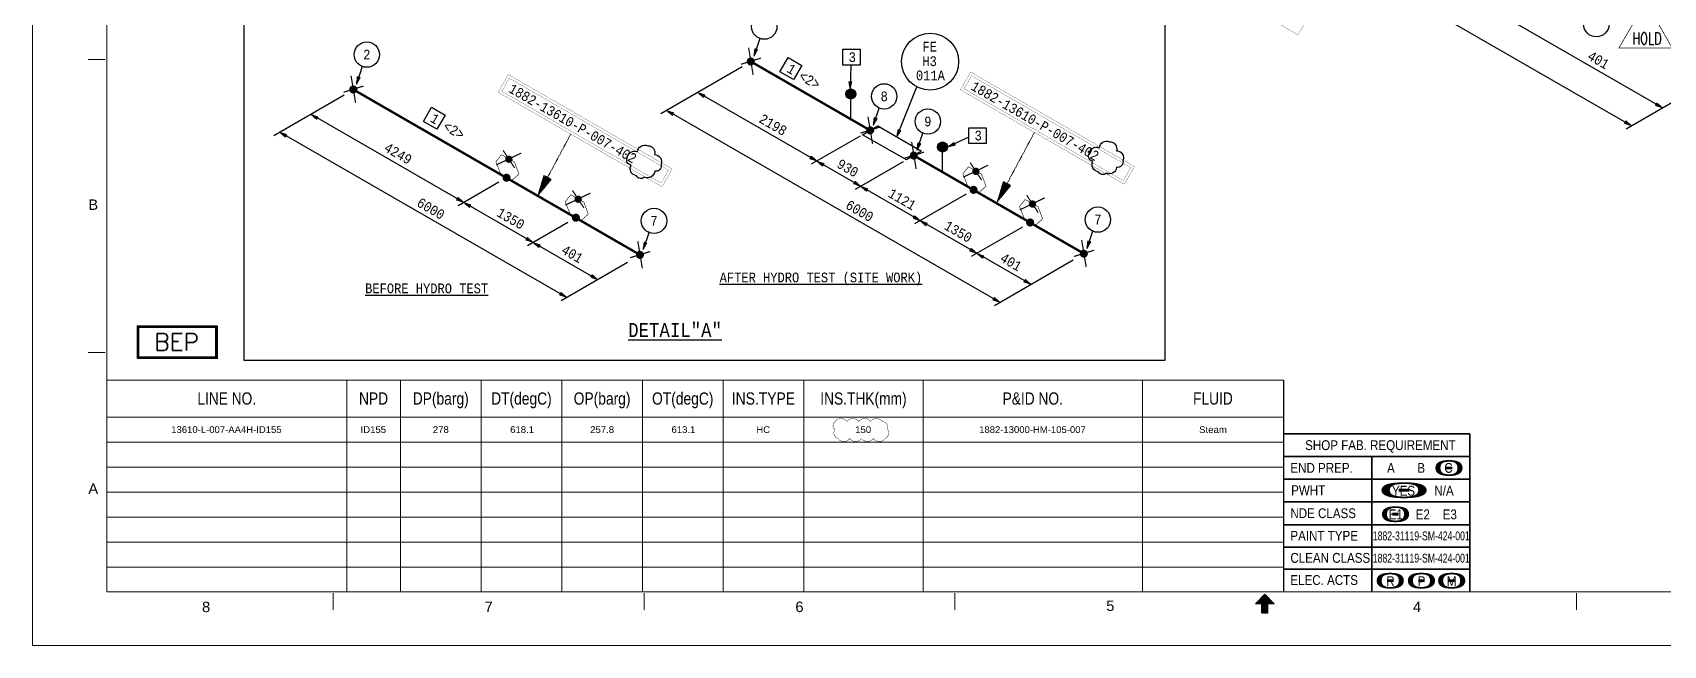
# Model space of a CAD drawing. Header units: inches. Extents: x 1027 to 1868, y 0 to 594.
# Drawn here: x 1027 to 1579, y 0 to 207 of the extents above; entities that cross this region are included whole.
import ezdxf
from ezdxf.enums import TextEntityAlignment as Align

# ---------------------------------------------------------------- set-up
doc = ezdxf.new("R2010")
doc.units = ezdxf.units.IN
doc.header["$MEASUREMENT"] = 0
doc.linetypes.add('Solid', pattern=[1, 1, 0])
for name, color, linetype in [('1', 7, 'Continuous'), ('2', 2, 'Continuous'), ('4', 4, 'Continuous'), ('BG 0 -1', 7, 'Continuous'), ('BG BG BG BG BG 2', 7, 'Continuous'), ('BG BG BG BG TITLETEXT', 7, 'Continuous'), ('BG BG BG Default', 7, 'Continuous'), ('DIM-LINES', 7, 'Continuous'), ('DIM-TEXT', 7, 'Continuous'), ('FITTINGS', 7, 'Continuous'), ('ISO-TEXT', 7, 'Continuous'), ('ISOTEXT', 7, 'Continuous'), ('NOZZLES', 7, 'Continuous'), ('Rev.4', 6, 'Continuous'), ('WELDS', 7, 'Continuous')]:
    doc.layers.add(name, color=color, linetype=linetype)
for name, color, linetype, lineweight in [('3', 3, 'Continuous', 30), ('spool', 2, 'Solid', 13), ('spoolIsoText', 2, 'Solid', 30), ('weldCyanLabel', 4, 'Solid', 13), ('weldDimension', 2, 'Solid', 13)]:
    doc.layers.add(name, color=color, linetype=linetype, lineweight=lineweight)
doc.styles.add('1882-13610-HP-186-001-007(01OF02)_MODEL-EMBED 1_DWG$0$Arial', font='arial.ttf')
doc.styles.add('Arial', font='arial.ttf')
doc.styles.add('fixedText', font='MONOTXT8.shx', dxfattribs={"width": 0.85})
doc.styles.add('MONOTXT', font='MONOTXT.shx', dxfattribs={"width": 0.8})
doc.styles.add('ROMANS', font='romans.shx', dxfattribs={"width": 0.85})
doc.styles.add('txt.shx', font='txt.shx')

# ---------------------------------------------------------------- blocks, each defined once
blk = doc.blocks.new('A$C837873b3')
at = {"layer": 'BG BG BG Default', "color": 2, "linetype": 'Continuous', "lineweight": 35}
for p, q in [((0, 7.7), (63.19, 7.7)), ((63.19, 7.7), (63.19, 0))]:
    blk.add_line(p, q, dxfattribs=at)
at = {"layer": 'BG BG BG BG TITLETEXT', "color": 4, "style": 'Arial', "width": 0.840889}
blk.add_text('SHOP FAB. REQUIREMENT', height=3.3327, dxfattribs=at).set_placement((7.47, 3.83), align=Align.MIDDLE_LEFT)

msp = doc.modelspace()

# ---------------------------------------------------------------- hatches: boundary and pattern name
at = {"linetype": 'Continuous'}
for points in [[(1303.7, 188.31), (1303.85, 188.3), (1304, 188.28), (1304.14, 188.25), (1304.28, 188.21), (1304.42, 188.15), (1304.55, 188.08), (1304.67, 188), (1304.79, 187.91), (1304.9, 187.81), (1305, 187.7), (1305.09, 187.59), (1305.17, 187.46), (1305.24, 187.33), (1305.29, 187.19), (1305.34, 187.05), (1305.37, 186.91), (1305.39, 186.76), (1305.4, 186.61), (1305.39, 186.46), (1305.37, 186.32), (1305.34, 186.17), (1305.29, 186.03), (1305.24, 185.9), (1305.17, 185.77), (1305.09, 185.64), (1305, 185.52), (1304.9, 185.41), (1304.79, 185.31), (1304.67, 185.22), (1304.55, 185.14), (1304.42, 185.08), (1304.28, 185.02), (1304.14, 184.98), (1304, 184.94), (1303.85, 184.92), (1303.7, 184.92), (1303.55, 184.92), (1303.41, 184.94), (1303.26, 184.98), (1303.12, 185.02), (1302.98, 185.08), (1302.85, 185.14), (1302.73, 185.22), (1302.61, 185.31), (1302.5, 185.41), (1302.4, 185.52), (1302.31, 185.64), (1302.23, 185.77), (1302.16, 185.9), (1302.11, 186.03), (1302.06, 186.17), (1302.03, 186.32), (1302.01, 186.46), (1302.01, 186.61), (1302.01, 186.76), (1302.03, 186.91), (1302.06, 187.05), (1302.11, 187.19), (1302.16, 187.33), (1302.23, 187.46), (1302.31, 187.59), (1302.4, 187.7), (1302.5, 187.81), (1302.61, 187.91), (1302.73, 188), (1302.85, 188.08), (1302.98, 188.15), (1303.12, 188.21), (1303.26, 188.25), (1303.41, 188.28), (1303.55, 188.3)], [(1334.77, 170.37), (1334.92, 170.36), (1335.07, 170.34), (1335.21, 170.31), (1335.35, 170.27), (1335.49, 170.21), (1335.62, 170.14), (1335.75, 170.06), (1335.86, 169.97), (1335.97, 169.87), (1336.07, 169.76), (1336.16, 169.64), (1336.24, 169.52), (1336.31, 169.39), (1336.37, 169.25), (1336.41, 169.11), (1336.44, 168.97), (1336.46, 168.82), (1336.47, 168.67), (1336.46, 168.52), (1336.44, 168.38), (1336.41, 168.23), (1336.37, 168.09), (1336.31, 167.96), (1336.24, 167.82), (1336.16, 167.7), (1336.07, 167.58), (1335.97, 167.47), (1335.86, 167.37), (1335.75, 167.28), (1335.62, 167.2), (1335.49, 167.14), (1335.35, 167.08), (1335.21, 167.03), (1335.07, 167), (1334.92, 166.98), (1334.77, 166.98), (1334.63, 166.98), (1334.48, 167), (1334.34, 167.03), (1334.2, 167.08), (1334.06, 167.14), (1333.93, 167.2), (1333.8, 167.28), (1333.69, 167.37), (1333.58, 167.47), (1333.48, 167.58), (1333.39, 167.7), (1333.31, 167.82), (1333.24, 167.96), (1333.18, 168.09), (1333.14, 168.23), (1333.11, 168.38), (1333.09, 168.52), (1333.08, 168.67), (1333.09, 168.82), (1333.11, 168.97), (1333.14, 169.11), (1333.18, 169.25), (1333.24, 169.39), (1333.31, 169.52), (1333.39, 169.64), (1333.48, 169.76), (1333.58, 169.87), (1333.69, 169.97), (1333.8, 170.06), (1333.93, 170.14), (1334.06, 170.21), (1334.2, 170.27), (1334.34, 170.31), (1334.48, 170.34), (1334.63, 170.36)]]:
    msp.add_hatch(color=2, dxfattribs=at).paths.add_polyline_path(points)
at = {"layer": 'WELDS'}
h = msp.add_hatch(color=2, dxfattribs=at)
edge = h.paths.add_edge_path(flags=0)
edge.add_arc((1269.88, 197.62), 1.38, 180, 540, ccw=False)
h = msp.add_hatch(color=2, dxfattribs=at)
edge = h.paths.add_edge_path(flags=0)
edge.add_arc((1135.42, 188.15), 1.38, 180, 540, ccw=False)
h = msp.add_hatch(color=2, dxfattribs=at)
edge = h.paths.add_edge_path(flags=0)
edge.add_arc((1310.26, 174.31), 1.38, 180, 540, ccw=False)
h = msp.add_hatch(color=2, dxfattribs=at)
edge = h.paths.add_edge_path(flags=0)
edge.add_arc((1188.06, 164.53), 1.25, 0, 360)
h = msp.add_hatch(color=2, dxfattribs=at)
edge = h.paths.add_edge_path(flags=0)
edge.add_arc((1325.02, 165.78), 1.38, 180, 540, ccw=False)
h = msp.add_hatch(color=2, dxfattribs=at)
edge = h.paths.add_edge_path(flags=0)
edge.add_arc((1346.03, 160.43), 1.25, 0, 360)
h = msp.add_hatch(color=2, dxfattribs=at)
edge = h.paths.add_edge_path(flags=0)
edge.add_arc((1187.27, 158.27), 1.38, 180, 540, ccw=False)
h = msp.add_hatch(color=2, dxfattribs=at)
edge = h.paths.add_edge_path(flags=0)
edge.add_arc((1345.24, 154.17), 1.38, 180, 540, ccw=False)
h = msp.add_hatch(color=2, dxfattribs=at)
edge = h.paths.add_edge_path(flags=0)
edge.add_arc((1211.51, 150.99), 1.25, 0, 360)
h = msp.add_hatch(color=2, dxfattribs=at)
edge = h.paths.add_edge_path(flags=0)
edge.add_arc((1365.17, 149.38), 1.25, 0, 360)
h = msp.add_hatch(color=2, dxfattribs=at)
edge = h.paths.add_edge_path(flags=0)
edge.add_arc((1210.73, 144.73), 1.38, 180, 540, ccw=False)
h = msp.add_hatch(color=2, dxfattribs=at)
edge = h.paths.add_edge_path(flags=0)
edge.add_arc((1364.38, 143.12), 1.38, 180, 540, ccw=False)
h = msp.add_hatch(color=2, dxfattribs=at)
edge = h.paths.add_edge_path(flags=0)
edge.add_arc((1232.4, 132.16), 1.38, 180, 540, ccw=False)
h = msp.add_hatch(color=2, dxfattribs=at)
edge = h.paths.add_edge_path(flags=0)
edge.add_arc((1382.53, 132.58), 1.38, 180, 540, ccw=False)

# ---------------------------------------------------------------- linework, layer by layer
at = {"color": 2}
for p, q in [((1303.7, 178.31), (1303.7, 186.22)), ((1334.77, 160.37), (1334.77, 168.28))]:
    msp.add_line(p, q, dxfattribs=at)
at = {"color": 2, "linetype": 'Continuous'}
for centre in [(1303.7, 186.61), (1334.77, 168.67)]:
    msp.add_circle(centre, 1.7, dxfattribs=at)
at = {"layer": '1', "color": 1}
for points in [[(1228.11, 165.05, -0.520567), (1231.57, 167.06, -0.520567), (1235.02, 169.08, -0.520567), (1237.33, 166.08, -0.520567), (1239.57, 162.76, -0.520567), (1237.41, 160.46, -0.520567), (1233.93, 158.48, -0.520567), (1231.2, 158.95, -0.520567), (1229.39, 162.52, -0.520567)], [(1384.33, 166.39, -0.520567), (1387.79, 168.4, -0.520567), (1391.24, 170.42, -0.520567), (1393.55, 167.42, -0.520567), (1395.78, 164.1, -0.520567), (1393.62, 161.8, -0.520567), (1390.15, 159.82, -0.520567), (1387.42, 160.29, -0.520567), (1385.61, 163.86, -0.520567)]]:
    msp.add_lwpolyline(points, format="xyb", close=True, dxfattribs=at)
at = {"layer": '2', "color": 2}
for p, q in [((1267.01, 195.8), (1239.45, 179.9)), ((1600.43, 194.67), (1565.92, 174.74)), ((1132.32, 186.21), (1108.58, 172.5)), ((1306.85, 172.33), (1290.36, 162.81)), ((1321.46, 163.67), (1305.17, 154.27)), ((1184.71, 156.78), (1170.9, 148.81)), ((1342.74, 152.71), (1325.29, 142.63)), ((1208.04, 143.17), (1194.37, 135.28)), ((1361.75, 141.58), (1344.45, 131.59)), ((1228.13, 129.54), (1205.76, 116.62)), ((1378.93, 130.35), (1352.31, 114.97))]:
    msp.add_line(p, q, dxfattribs=at)
at = {"layer": '2', "color": 4}
msp.add_line((1319.24, 172.11), (1326.04, 189.06), dxfattribs=at)
for points in [[(1282.53, 198.94), (1287.1, 196.3), (1284.32, 191.5), (1279.75, 194.13)], [(1301.02, 201.75), (1306.92, 201.75), (1306.92, 196.39), (1301.02, 196.39)], [(1161.92, 182.14), (1166.48, 179.5), (1163.71, 174.69), (1159.14, 177.33)], [(1343.62, 175.21), (1349.52, 175.21), (1349.52, 169.84), (1343.62, 169.84)]]:
    msp.add_lwpolyline(points, close=True, dxfattribs=at)
at = {"layer": '2', "color": 2}
msp.add_lwpolyline([(1312.86, 175.81), (1327.67, 167.26), (1322.51, 164.28), (1307.7, 172.83)], close=True, dxfattribs=at)
at = {"layer": '2', "color": 4}
for centre in [(1274.46, 209.41), (1555.88, 210.22), (1140, 199.94), (1315.01, 185.81), (1329.77, 177.29), (1237.15, 143.67), (1387.28, 144.09)]:
    msp.add_circle(centre, 4.29, dxfattribs=at)
at = {"layer": '4', "color": 2}
msp.add_lwpolyline([(1098.52, 223.9), (1409.97, 223.9), (1409.97, 96.43), (1098.52, 96.43)], close=True, dxfattribs=at)
at = {"layer": '4', "color": 4}
for points in [[(1089.43, 108.02), (1089.4, 97.17), (1062.42, 97.25), (1062.45, 108.1)], [(1088.92, 107.74), (1088.92, 97.6), (1062.82, 97.6), (1062.82, 107.74)]]:
    msp.add_lwpolyline(points, close=True, dxfattribs=at)
at = {"layer": 'BG 0 -1', "color": 7, "linetype": 'Continuous', "lineweight": 9}
for p, q in [((1026.97, 0), (1026.97, 594)), ((1052.09, 576.75), (1052.09, 18.11)), ((1051.46, 198.28), (1045.8, 198.28)), ((1051.46, 99.14), (1045.8, 99.14)), ((1052.09, 18.11), (1842.9, 18.11)), ((1128.67, 17.68), (1128.67, 12.02)), ((1233.8, 17.68), (1233.8, 12.02)), ((1338.92, 17.68), (1338.92, 12.02)), ((1443.73, 17.3), (1440.55, 14.12)), ((1440.56, 14.12), (1443.74, 17.29)), ((1440.69, 14.12), (1443.8, 17.23)), ((1440.81, 14.12), (1443.86, 17.17)), ((1440.94, 14.12), (1443.92, 17.11)), ((1441.06, 14.12), (1443.99, 17.04)), ((1441.19, 14.12), (1444.05, 16.98)), ((1441.31, 14.12), (1444.11, 16.92)), ((1441.44, 14.12), (1444.17, 16.86)), ((1441.56, 14.12), (1444.24, 16.79)), ((1441.69, 14.12), (1444.3, 16.73)), ((1441.81, 14.12), (1444.36, 16.67)), ((1441.94, 14.12), (1444.42, 16.61)), ((1446.91, 14.12), (1443.73, 17.3)), ((1443.74, 17.29), (1443.74, 11.64)), ((1549.17, 17.68), (1549.17, 12.02)), ((1440.55, 14.12), (1442.67, 14.12)), ((1442.06, 14.12), (1444.49, 16.54)), ((1442.19, 14.12), (1444.55, 16.48)), ((1442.31, 14.12), (1444.61, 16.42)), ((1442.44, 14.12), (1444.67, 16.36)), ((1442.56, 14.12), (1444.74, 16.29)), ((1442.67, 14.1), (1444.8, 16.23)), ((1442.67, 13.98), (1444.86, 16.17)), ((1442.67, 13.85), (1444.92, 16.11)), ((1442.67, 13.72), (1444.99, 16.04)), ((1442.67, 13.6), (1445.05, 15.98)), ((1442.67, 13.47), (1445.11, 15.92)), ((1442.67, 13.35), (1445.17, 15.86)), ((1442.67, 13.22), (1445.24, 15.79)), ((1442.67, 13.1), (1445.3, 15.73)), ((1442.67, 12.97), (1445.36, 15.67)), ((1442.67, 12.85), (1445.42, 15.61)), ((1442.67, 12.72), (1445.49, 15.54)), ((1442.67, 12.6), (1445.55, 15.48)), ((1442.67, 12.47), (1445.61, 15.42)), ((1442.67, 12.35), (1445.67, 15.36)), ((1442.67, 12.22), (1445.74, 15.29)), ((1442.67, 12.1), (1445.8, 15.23)), ((1442.67, 14.12), (1442.67, 10.94)), ((1442.67, 11.97), (1444.79, 14.1)), ((1442.67, 11.85), (1444.79, 13.97)), ((1442.67, 11.72), (1444.79, 13.85)), ((1442.67, 11.6), (1444.79, 13.72)), ((1442.67, 11.47), (1444.79, 13.6)), ((1442.67, 11.35), (1444.79, 13.47)), ((1442.67, 11.22), (1444.79, 13.35)), ((1442.67, 11.1), (1444.79, 13.22)), ((1442.67, 10.97), (1444.79, 13.1)), ((1442.75, 10.94), (1444.79, 12.97)), ((1442.88, 10.94), (1444.79, 12.85)), ((1443, 10.94), (1444.79, 12.72)), ((1443.13, 10.94), (1444.79, 12.6)), ((1443.25, 10.94), (1444.79, 12.47)), ((1443.38, 10.94), (1444.79, 12.35)), ((1443.5, 10.94), (1444.79, 12.22)), ((1443.63, 10.94), (1444.79, 12.1)), ((1443.75, 10.94), (1444.79, 11.97)), ((1443.88, 10.94), (1444.79, 11.85)), ((1444, 10.94), (1444.79, 11.72)), ((1444.13, 10.94), (1444.79, 11.6)), ((1444.25, 10.94), (1444.79, 11.47)), ((1444.38, 10.94), (1444.79, 11.35)), ((1444.5, 10.94), (1444.79, 11.22)), ((1444.63, 10.94), (1444.79, 11.1)), ((1444.79, 14.12), (1446.91, 14.12)), ((1444.79, 14.12), (1444.79, 10.94)), ((1444.81, 14.12), (1445.86, 15.17)), ((1444.94, 14.12), (1445.92, 15.11)), ((1445.06, 14.12), (1445.99, 15.04)), ((1445.19, 14.12), (1446.05, 14.98)), ((1445.31, 14.12), (1446.11, 14.92)), ((1445.44, 14.12), (1446.17, 14.86)), ((1445.56, 14.12), (1446.24, 14.79)), ((1445.69, 14.12), (1446.3, 14.73)), ((1445.81, 14.12), (1446.36, 14.67)), ((1445.94, 14.12), (1446.42, 14.61)), ((1446.06, 14.12), (1446.49, 14.54)), ((1446.19, 14.12), (1446.55, 14.48)), ((1446.31, 14.12), (1446.61, 14.42)), ((1446.44, 14.12), (1446.67, 14.36)), ((1446.56, 14.12), (1446.74, 14.29)), ((1446.69, 14.12), (1446.8, 14.23)), ((1446.81, 14.12), (1446.86, 14.17)), ((1444.75, 10.94), (1444.79, 10.97)), ((1867.97, 0), (1026.97, 0))]:
    msp.add_line(p, q, dxfattribs=at)
at = {"layer": 'BG 0 -1', "color": 2, "linetype": 'Continuous', "lineweight": 25}
msp.add_line((1450.06, 89.71), (1450.06, 18.11), dxfattribs=at)
at = {"layer": 'BG BG BG BG BG 2', "color": 2, "linetype": 'Continuous', "lineweight": 15}
for p, q in [((1450.06, 89.71), (1052.09, 89.71)), ((1133.2, 18.11), (1133.2, 89.71)), ((1151.38, 18.11), (1151.38, 89.71)), ((1178.66, 18.11), (1178.66, 89.71)), ((1205.95, 18.11), (1205.95, 89.71)), ((1233.23, 18.11), (1233.23, 89.71)), ((1260.51, 18.11), (1260.51, 89.71)), ((1287.8, 18.11), (1287.8, 89.71)), ((1328.18, 18.11), (1328.18, 89.71)), ((1402.35, 18.11), (1402.35, 89.71)), ((1450.06, 77.24), (1052.09, 77.24)), ((1450.06, 68.79), (1052.09, 68.79)), ((1450.06, 60.34), (1052.09, 60.34)), ((1450.06, 51.89), (1052.09, 51.89)), ((1450.06, 43.44), (1052.09, 43.44)), ((1450.06, 34.98), (1052.09, 34.98)), ((1450.06, 26.53), (1052.09, 26.53))]:
    msp.add_line(p, q, dxfattribs=at)
at = {"layer": 'BG BG BG Default', "color": 2, "linetype": 'Continuous', "lineweight": 35}
for p, q in [((1449.92, 63.94), (1513.12, 63.94)), ((1480, 63.94), (1480, 18.11)), ((1513.12, 63.94), (1513.12, 18.11)), ((1449.92, 56.24), (1513.12, 56.24)), ((1449.92, 48.54), (1513.12, 48.54)), ((1449.92, 40.83), (1513.12, 40.83)), ((1450.06, 33.3), (1513.12, 33.3)), ((1450.06, 25.76), (1513.12, 25.76))]:
    msp.add_line(p, q, dxfattribs=at)
at = {"layer": 'DIM-LINES', "color": 4}
for p, q in [((1578.29, 181.88), (1109.39, 452.54)), ((1567.8, 175.83), (1098.77, 446.41)), ((1272.94, 205.4), (1270.95, 199.41)), ((1138.48, 195.93), (1136.49, 189.94)), ((1303.78, 196.39), (1303.47, 188.26)), ((1364.68, 122.12), (1252, 187.14)), ((1313.32, 182.08), (1311.33, 176.09)), ((1218.13, 123.76), (1121.13, 179.74)), ((1354.19, 116.06), (1241.45, 181.05)), ((1207.66, 117.72), (1110.58, 173.65)), ((1328.08, 173.56), (1326.09, 167.57)), ((1343.62, 172.01), (1336.57, 168.68)), ((1235.46, 139.94), (1233.47, 133.95)), ((1385.59, 140.36), (1383.6, 134.37))]:
    msp.add_line(p, q, dxfattribs=at)
at = {"layer": 'FITTINGS', "color": 2, "linetype": 'ByBlock', "const_width": 0.2}
for points in [[(1185.56, 166.08), (1183.66, 163.68)], [(1185.56, 166.08), (1189.96, 163.58)], [(1183.66, 163.68), (1185.46, 159.18)], [(1191.49, 159.48), (1189.96, 163.58)], [(1343.53, 161.98), (1341.63, 159.58)], [(1343.53, 161.98), (1347.93, 159.48)], [(1191.49, 159.48), (1188.92, 157.26)], [(1341.63, 159.58), (1343.43, 155.08)], [(1349.45, 155.38), (1346.89, 153.16)], [(1349.45, 155.38), (1347.93, 159.48)], [(1209.01, 152.54), (1207.11, 150.14)], [(1207.11, 150.14), (1208.91, 145.64)], [(1209.01, 152.54), (1213.41, 150.04)], [(1214.94, 145.94), (1213.41, 150.04)], [(1362.67, 150.93), (1360.77, 148.53)], [(1362.67, 150.93), (1367.07, 148.43)], [(1214.94, 145.94), (1212.38, 143.72)], [(1360.77, 148.53), (1362.57, 144.03)], [(1368.6, 144.33), (1366.03, 142.11)], [(1368.6, 144.33), (1367.07, 148.43)]]:
    msp.add_lwpolyline(points, dxfattribs=at)
at = {"layer": 'ISO-TEXT', "color": 2, "linetype": 'ByBlock', "const_width": 0.08, "flags": 128}
for points in [[(1399.55, 238.62), (1403, 244.59), (1458.42, 212.59), (1454.97, 206.62)], [(1184.42, 187.23), (1187.87, 193.21), (1243.3, 161.21), (1239.85, 155.23)], [(1340.79, 188.06), (1344.24, 194.04), (1399.67, 162.04), (1396.22, 156.06)], [(1185.65, 187.56), (1188.2, 191.98), (1242.07, 160.88), (1239.52, 156.46)], [(1342.02, 188.39), (1344.57, 192.81), (1398.44, 161.71), (1395.89, 157.29)]]:
    msp.add_lwpolyline(points, close=True, dxfattribs=at)
at = {"layer": 'ISOTEXT', "color": 2, "linetype": 'Continuous', "lineweight": 30}
msp.add_circle((1330.54, 197.57), 9.63, dxfattribs=at)
at = {"layer": 'NOZZLES', "const_width": 0.8}
for points in [[(1310.22, 174.33), (1269.79, 197.67)], [(1232.44, 132.16), (1135.33, 188.2)], [(1382.57, 132.58), (1324.95, 165.84)]]:
    msp.add_lwpolyline(points, dxfattribs=at)
at = {"layer": 'NOZZLES', "color": 4, "linetype": 'Continuous', "lineweight": 35}
for points in [[(1062.45, 108.1), (1089.43, 108.02), (1089.4, 97.17), (1062.42, 97.25)], [(1062.82, 107.74), (1088.92, 107.74), (1088.92, 97.6), (1062.82, 97.6)]]:
    msp.add_lwpolyline(points, close=True, dxfattribs=at)
at = {"layer": 'Rev.4', "color": 1, "const_width": 0.238}
msp.add_lwpolyline([(1572.57, 217.82), (1563.55, 202.19), (1581.55, 202.19)], close=True, dxfattribs=at)
at = {"layer": 'Rev.4', "color": 1, "const_width": 0.132}
msp.add_lwpolyline([(1298.39, 75.75, -0.520567), (1302.39, 75.75, -0.520567), (1306.39, 75.75, -0.520567), (1310.39, 75.75, -0.520567), (1314.39, 75.75, -0.520567), (1316.01, 73.38, -0.520567), (1315.34, 70.05, -0.520567), (1311.34, 70.05, -0.520567), (1307.34, 70.05, -0.520567), (1303.34, 70.05, -0.520567), (1299.34, 70.05, -0.520567), (1298.39, 73.09, -0.520567)], format="xyb", close=True, dxfattribs=at)
at = {"layer": 'spool', "color": 4, "flags": 128}
for points in [[(1197.86, 152.26), (1199.93, 159.06), (1202.39, 157.74), (1197.86, 152.26), (1198.52, 153.49), (1200.18, 158.93), (1202.15, 157.88), (1198.52, 153.49), (1199.18, 154.71), (1200.42, 158.8), (1201.9, 158.01), (1199.18, 154.71), (1199.84, 155.94), (1200.67, 158.67), (1201.65, 158.14), (1199.84, 155.94), (1200.5, 157.17), (1200.92, 158.54), (1201.41, 158.27), (1200.5, 157.17)], [(1353.25, 150.15), (1355.32, 156.96), (1357.78, 155.64), (1353.25, 150.15), (1353.91, 151.38), (1355.56, 156.83), (1357.53, 155.77), (1353.91, 151.38), (1354.57, 152.61), (1355.81, 156.7), (1357.28, 155.91), (1354.57, 152.61), (1355.23, 153.84), (1356.05, 156.57), (1357.04, 156.04), (1355.23, 153.84), (1355.89, 155.07), (1356.3, 156.43), (1356.79, 156.17), (1355.89, 155.07)]]:
    msp.add_lwpolyline(points, dxfattribs=at)
at = {"layer": 'weldCyanLabel'}
for p, q in [((1197.86, 152.26), (1209.01, 173.04)), ((1353.25, 150.15), (1365.83, 173.61))]:
    msp.add_line(p, q, dxfattribs=at)
at = {"layer": 'weldDimension', "color": 4, "flags": 128}
for points in [[(1270.95, 199.41), (1272.2, 201.61), (1271.26, 201.93), (1270.95, 199.41), (1271.1, 199.88), (1272.11, 201.65), (1271.35, 201.9), (1271.1, 199.88), (1271.26, 200.35), (1272.02, 201.68), (1271.45, 201.87), (1271.26, 200.35), (1271.42, 200.83), (1271.92, 201.71), (1271.54, 201.83), (1271.42, 200.83), (1271.57, 201.3), (1271.83, 201.74), (1271.64, 201.8), (1271.57, 201.3)], [(1136.49, 189.94), (1137.75, 192.15), (1136.8, 192.46), (1136.49, 189.94), (1136.64, 190.41), (1137.65, 192.18), (1136.89, 192.43), (1136.64, 190.41), (1136.8, 190.89), (1137.56, 192.21), (1136.99, 192.4), (1136.8, 190.89), (1136.96, 191.36), (1137.46, 192.24), (1137.08, 192.37), (1136.96, 191.36), (1137.12, 191.83), (1137.37, 192.27), (1137.18, 192.34), (1137.12, 191.83)], [(1303.47, 188.26), (1304.06, 190.74), (1303.06, 190.77), (1303.47, 188.26), (1303.49, 188.76), (1303.96, 190.74), (1303.16, 190.77), (1303.49, 188.76), (1303.51, 189.26), (1303.86, 190.74), (1303.26, 190.77), (1303.51, 189.26), (1303.52, 189.76), (1303.76, 190.75), (1303.36, 190.76), (1303.52, 189.76), (1303.54, 190.26), (1303.66, 190.75), (1303.46, 190.76), (1303.54, 190.26)], [(1251.97, 187.12), (1254.38, 186.31), (1253.88, 185.45), (1251.97, 187.12), (1252.41, 186.87), (1254.33, 186.22), (1253.93, 185.53), (1252.41, 186.87), (1252.84, 186.63), (1254.28, 186.14), (1253.98, 185.62), (1252.84, 186.63), (1253.27, 186.38), (1254.23, 186.05), (1254.03, 185.71), (1253.27, 186.38), (1253.7, 186.13), (1254.18, 185.96), (1254.08, 185.79), (1253.7, 186.13)], [(1578.29, 181.88), (1576.38, 183.56), (1575.88, 182.7), (1578.29, 181.88), (1577.86, 182.13), (1576.33, 183.48), (1575.93, 182.78), (1577.86, 182.13), (1577.42, 182.38), (1576.28, 183.39), (1575.98, 182.87), (1577.42, 182.38), (1576.99, 182.63), (1576.23, 183.3), (1576.03, 182.96), (1576.99, 182.63), (1576.56, 182.88), (1576.18, 183.22), (1576.08, 183.04), (1576.56, 182.88)], [(1121.1, 179.72), (1123.5, 178.91), (1123.01, 178.05), (1121.1, 179.72), (1121.53, 179.48), (1123.46, 178.82), (1123.06, 178.13), (1121.53, 179.48), (1121.96, 179.23), (1123.41, 178.74), (1123.11, 178.22), (1121.96, 179.23), (1122.39, 178.98), (1123.36, 178.65), (1123.16, 178.31), (1122.39, 178.98), (1122.82, 178.73), (1123.31, 178.57), (1123.21, 178.39), (1122.82, 178.73)], [(1241.45, 181.05), (1243.86, 180.23), (1243.36, 179.37), (1241.45, 181.05), (1241.88, 180.8), (1243.81, 180.15), (1243.41, 179.46), (1241.88, 180.8), (1242.31, 180.55), (1243.76, 180.06), (1243.46, 179.54), (1242.31, 180.55), (1242.75, 180.3), (1243.71, 179.98), (1243.51, 179.63), (1242.75, 180.3), (1243.18, 180.05), (1243.66, 179.89), (1243.56, 179.72), (1243.18, 180.05)], [(1311.33, 176.09), (1312.59, 178.3), (1311.64, 178.61), (1311.33, 176.09), (1311.48, 176.57), (1312.49, 178.33), (1311.74, 178.58), (1311.48, 176.57), (1311.64, 177.04), (1312.4, 178.36), (1311.83, 178.55), (1311.64, 177.04), (1311.8, 177.51), (1312.3, 178.39), (1311.92, 178.52), (1311.8, 177.51), (1311.96, 177.98), (1312.21, 178.43), (1312.02, 178.49), (1311.96, 177.98)], [(1567.8, 175.83), (1565.89, 177.51), (1565.39, 176.64), (1567.8, 175.83), (1567.37, 176.08), (1565.84, 177.42), (1565.44, 176.73), (1567.37, 176.08), (1566.94, 176.33), (1565.79, 177.33), (1565.49, 176.82), (1566.94, 176.33), (1566.5, 176.58), (1565.74, 177.25), (1565.54, 176.9), (1566.5, 176.58), (1566.07, 176.83), (1565.69, 177.16), (1565.59, 176.99), (1566.07, 176.83)], [(1110.58, 173.65), (1112.99, 172.84), (1112.49, 171.97), (1110.58, 173.65), (1111.01, 173.4), (1112.94, 172.75), (1112.54, 172.06), (1111.01, 173.4), (1111.44, 173.15), (1112.89, 172.66), (1112.59, 172.15), (1111.44, 173.15), (1111.87, 172.9), (1112.84, 172.58), (1112.64, 172.23), (1111.87, 172.9), (1112.31, 172.66), (1112.79, 172.49), (1112.69, 172.32), (1112.31, 172.66)], [(1319.24, 172.11), (1319.7, 174.61), (1320.63, 174.24), (1319.24, 172.11), (1319.42, 172.57), (1319.8, 174.57), (1320.54, 174.28), (1319.42, 172.57), (1319.61, 173.04), (1319.89, 174.54), (1320.44, 174.31), (1319.61, 173.04), (1319.8, 173.5), (1319.98, 174.5), (1320.35, 174.35), (1319.8, 173.5), (1319.98, 173.96), (1320.07, 174.46), (1320.26, 174.39), (1319.98, 173.96)], [(1292.25, 163.91), (1290.35, 165.59), (1289.85, 164.72), (1292.25, 163.91), (1291.82, 164.16), (1290.3, 165.5), (1289.9, 164.81), (1291.82, 164.16), (1291.39, 164.41), (1290.25, 165.41), (1289.95, 164.89), (1291.39, 164.41), (1290.96, 164.66), (1290.2, 165.33), (1290, 164.98), (1290.96, 164.66), (1290.53, 164.9), (1290.15, 165.24), (1290.05, 165.07), (1290.53, 164.9)], [(1326.09, 167.57), (1327.35, 169.78), (1326.4, 170.09), (1326.09, 167.57), (1326.24, 168.04), (1327.25, 169.81), (1326.49, 170.06), (1326.24, 168.04), (1326.4, 168.52), (1327.16, 169.84), (1326.59, 170.03), (1326.4, 168.52), (1326.56, 168.99), (1327.06, 169.87), (1326.68, 170), (1326.56, 168.99), (1326.72, 169.46), (1326.97, 169.9), (1326.78, 169.97), (1326.72, 169.46)], [(1336.57, 168.68), (1339.04, 169.29), (1338.61, 170.19), (1336.57, 168.68), (1337.02, 168.89), (1338.99, 169.38), (1338.65, 170.1), (1337.02, 168.89), (1337.47, 169.1), (1338.95, 169.47), (1338.69, 170.01), (1337.47, 169.1), (1337.92, 169.32), (1338.91, 169.56), (1338.74, 169.92), (1337.92, 169.32), (1338.37, 169.53), (1338.87, 169.65), (1338.78, 169.83), (1338.37, 169.53)], [(1292.25, 163.91), (1294.66, 163.09), (1294.16, 162.23), (1292.25, 163.91), (1292.69, 163.66), (1294.61, 163.01), (1294.21, 162.32), (1292.69, 163.66), (1293.12, 163.41), (1294.56, 162.92), (1294.26, 162.4), (1293.12, 163.41), (1293.55, 163.16), (1294.51, 162.83), (1294.31, 162.49), (1293.55, 163.16), (1293.98, 162.91), (1294.46, 162.75), (1294.36, 162.58), (1293.98, 162.91)], [(1307.07, 155.36), (1305.16, 157.04), (1304.66, 156.18), (1307.07, 155.36), (1306.64, 155.61), (1305.11, 156.95), (1304.71, 156.26), (1306.64, 155.61), (1306.2, 155.86), (1305.06, 156.87), (1304.76, 156.35), (1306.2, 155.86), (1305.77, 156.11), (1305.01, 156.78), (1304.81, 156.43), (1305.77, 156.11), (1305.34, 156.36), (1304.96, 156.69), (1304.86, 156.52), (1305.34, 156.36)], [(1307.07, 155.36), (1309.47, 154.55), (1308.98, 153.68), (1307.07, 155.36), (1307.5, 155.11), (1309.42, 154.46), (1309.03, 153.77), (1307.5, 155.11), (1307.93, 154.86), (1309.37, 154.37), (1309.08, 153.86), (1307.93, 154.86), (1308.36, 154.61), (1309.32, 154.29), (1309.13, 153.94), (1308.36, 154.61), (1308.79, 154.36), (1309.27, 154.2), (1309.18, 154.03), (1308.79, 154.36)], [(1172.8, 149.9), (1170.89, 151.58), (1170.39, 150.72), (1172.8, 149.9), (1172.37, 150.15), (1170.84, 151.49), (1170.44, 150.8), (1172.37, 150.15), (1171.94, 150.4), (1170.79, 151.41), (1170.49, 150.89), (1171.94, 150.4), (1171.51, 150.65), (1170.74, 151.32), (1170.54, 150.97), (1171.51, 150.65), (1171.07, 150.9), (1170.69, 151.23), (1170.59, 151.06), (1171.07, 150.9)], [(1172.8, 149.9), (1175.21, 149.09), (1174.71, 148.22), (1172.8, 149.9), (1173.23, 149.65), (1175.16, 149), (1174.76, 148.31), (1173.23, 149.65), (1173.66, 149.4), (1175.11, 148.91), (1174.81, 148.4), (1173.66, 149.4), (1174.1, 149.15), (1175.06, 148.83), (1174.86, 148.48), (1174.1, 149.15), (1174.53, 148.9), (1175.01, 148.74), (1174.91, 148.57), (1174.53, 148.9)], [(1327.19, 143.73), (1325.28, 145.41), (1324.78, 144.54), (1327.19, 143.73), (1326.75, 143.98), (1325.23, 145.32), (1324.83, 144.63), (1326.75, 143.98), (1326.32, 144.23), (1325.18, 145.23), (1324.88, 144.71), (1326.32, 144.23), (1325.89, 144.48), (1325.13, 145.15), (1324.93, 144.8), (1325.89, 144.48), (1325.46, 144.72), (1325.08, 145.06), (1324.98, 144.89), (1325.46, 144.72)], [(1327.19, 143.73), (1329.59, 142.91), (1329.09, 142.05), (1327.19, 143.73), (1327.62, 143.48), (1329.54, 142.83), (1329.14, 142.14), (1327.62, 143.48), (1328.05, 143.23), (1329.49, 142.74), (1329.19, 142.22), (1328.05, 143.23), (1328.48, 142.98), (1329.44, 142.65), (1329.24, 142.31), (1328.48, 142.98), (1328.91, 142.73), (1329.39, 142.57), (1329.29, 142.4), (1328.91, 142.73)], [(1196.25, 136.36), (1194.34, 138.04), (1193.85, 137.18), (1196.25, 136.36), (1195.82, 136.61), (1194.29, 137.95), (1193.9, 137.26), (1195.82, 136.61), (1195.39, 136.86), (1194.24, 137.87), (1193.95, 137.35), (1195.39, 136.86), (1194.96, 137.11), (1194.19, 137.78), (1193.99, 137.43), (1194.96, 137.11), (1194.53, 137.36), (1194.14, 137.69), (1194.04, 137.52), (1194.53, 137.36)], [(1196.25, 136.36), (1198.66, 135.55), (1198.16, 134.68), (1196.25, 136.36), (1196.68, 136.11), (1198.61, 135.46), (1198.21, 134.77), (1196.68, 136.11), (1197.12, 135.86), (1198.56, 135.37), (1198.26, 134.86), (1197.12, 135.86), (1197.55, 135.61), (1198.51, 135.29), (1198.31, 134.94), (1197.55, 135.61), (1197.98, 135.36), (1198.46, 135.2), (1198.36, 135.03), (1197.98, 135.36)], [(1233.47, 133.95), (1234.73, 136.15), (1233.78, 136.47), (1233.47, 133.95), (1233.62, 134.42), (1234.63, 136.19), (1233.88, 136.44), (1233.62, 134.42), (1233.78, 134.89), (1234.54, 136.22), (1233.97, 136.41), (1233.78, 134.89), (1233.94, 135.37), (1234.44, 136.25), (1234.06, 136.37), (1233.94, 135.37), (1234.1, 135.84), (1234.35, 136.28), (1234.16, 136.34), (1234.1, 135.84)], [(1346.33, 132.68), (1344.42, 134.35), (1343.92, 133.49), (1346.33, 132.68), (1345.9, 132.93), (1344.37, 134.27), (1343.97, 133.58), (1345.9, 132.93), (1345.46, 133.17), (1344.32, 134.18), (1344.02, 133.66), (1345.46, 133.17), (1345.03, 133.42), (1344.27, 134.09), (1344.07, 133.75), (1345.03, 133.42), (1344.6, 133.67), (1344.22, 134.01), (1344.12, 133.84), (1344.6, 133.67)], [(1346.33, 132.68), (1348.73, 131.86), (1348.24, 131), (1346.33, 132.68), (1346.76, 132.43), (1348.68, 131.78), (1348.29, 131.08), (1346.76, 132.43), (1347.19, 132.18), (1348.63, 131.69), (1348.34, 131.17), (1347.19, 132.18), (1347.62, 131.93), (1348.59, 131.6), (1348.39, 131.26), (1347.62, 131.93), (1348.05, 131.68), (1348.54, 131.52), (1348.44, 131.34), (1348.05, 131.68)], [(1383.6, 134.37), (1384.86, 136.58), (1383.91, 136.89), (1383.6, 134.37), (1383.75, 134.84), (1384.76, 136.61), (1384, 136.86), (1383.75, 134.84), (1383.91, 135.31), (1384.67, 136.64), (1384.1, 136.83), (1383.91, 135.31), (1384.07, 135.79), (1384.57, 136.67), (1384.19, 136.8), (1384.07, 135.79), (1384.23, 136.26), (1384.48, 136.7), (1384.29, 136.76), (1384.23, 136.26)], [(1218.13, 123.76), (1216.22, 125.44), (1215.73, 124.58), (1218.13, 123.76), (1217.7, 124.01), (1216.18, 125.36), (1215.78, 124.67), (1217.7, 124.01), (1217.27, 124.26), (1216.13, 125.27), (1215.83, 124.75), (1217.27, 124.26), (1216.84, 124.51), (1216.08, 125.18), (1215.88, 124.84), (1216.84, 124.51), (1216.41, 124.76), (1216.03, 125.1), (1215.93, 124.92), (1216.41, 124.76)], [(1364.68, 122.12), (1362.77, 123.79), (1362.27, 122.93), (1364.68, 122.12), (1364.25, 122.37), (1362.72, 123.71), (1362.32, 123.02), (1364.25, 122.37), (1363.82, 122.62), (1362.67, 123.62), (1362.37, 123.1), (1363.82, 122.62), (1363.38, 122.86), (1362.62, 123.54), (1362.42, 123.19), (1363.38, 122.86), (1362.95, 123.11), (1362.57, 123.45), (1362.47, 123.28), (1362.95, 123.11)], [(1207.66, 117.72), (1205.75, 119.4), (1205.25, 118.53), (1207.66, 117.72), (1207.23, 117.97), (1205.7, 119.31), (1205.3, 118.62), (1207.23, 117.97), (1206.8, 118.22), (1205.65, 119.22), (1205.35, 118.7), (1206.8, 118.22), (1206.37, 118.47), (1205.6, 119.14), (1205.4, 118.79), (1206.37, 118.47), (1205.93, 118.71), (1205.55, 119.05), (1205.45, 118.88), (1205.93, 118.71)], [(1354.19, 116.06), (1352.28, 117.74), (1351.78, 116.88), (1354.19, 116.06), (1353.76, 116.31), (1352.23, 117.65), (1351.83, 116.96), (1353.76, 116.31), (1353.33, 116.56), (1352.18, 117.57), (1351.88, 117.05), (1353.33, 116.56), (1352.9, 116.81), (1352.13, 117.48), (1351.93, 117.14), (1352.9, 116.81), (1352.47, 117.06), (1352.08, 117.39), (1351.98, 117.22), (1352.47, 117.06)]]:
    msp.add_lwpolyline(points, dxfattribs=at)
at = {"layer": 'WELDS', "color": 2, "linetype": 'ByBlock', "const_width": 0.4}
for points in [[(1266.57, 196.67), (1273.34, 198.77)], [(1270.68, 193.06), (1269.14, 202.28)], [(1132.11, 187.2), (1138.88, 189.3)], [(1136.22, 183.59), (1134.68, 192.81)], [(1311.06, 169.74), (1309.53, 178.96)], [(1306.96, 173.35), (1313.73, 175.46)], [(1183.77, 162.58), (1192.21, 166.62)], [(1186.1, 167.53), (1190, 161.61)], [(1321.72, 164.83), (1328.48, 166.93)], [(1325.82, 161.22), (1324.29, 170.44)], [(1341.74, 158.47), (1350.17, 162.51)], [(1344.07, 163.42), (1347.97, 157.5)], [(1207.22, 149.04), (1215.66, 153.08)], [(1209.56, 153.99), (1213.45, 148.07)], [(1360.88, 147.42), (1369.31, 151.46)], [(1363.21, 152.37), (1367.11, 146.45)], [(1229.1, 131.21), (1235.87, 133.31)], [(1233.2, 127.6), (1231.67, 136.82)], [(1379.22, 131.63), (1385.99, 133.73)], [(1383.33, 128.02), (1381.79, 137.24)]]:
    msp.add_lwpolyline(points, dxfattribs=at)

# ---------------------------------------------------------------- block references
at = {"layer": '4', "color": 4}
msp.add_blockref('A$C837873b3', (1449.92, 63.94), dxfattribs=at)

# ---------------------------------------------------------------- texts
at = {"color": 2, "linetype": 'Continuous', "lineweight": 25, "style": 'txt.shx'}
msp.add_text('BEP', height=5.76, dxfattribs=at).set_placement((1068.17, 99.79))
at = {"layer": '2', "style": 'fixedText', "width": 0.85}
for s, p in [('2', (1140, 199.94)), ('8', (1315.01, 185.81)), ('9', (1329.77, 177.29)), ('7', (1237.15, 143.67)), ('7', (1387.28, 144.09))]:
    msp.add_text(s, height=3.3, dxfattribs=at).set_placement(p, align=Align.MIDDLE_CENTER)
at = {"layer": '2', "style": '1882-13610-HP-186-001-007(01OF02)_MODEL-EMBED 1_DWG$0$Arial'}
for s, height, width, p in [('13610-L-007-AA4H-ID155', 2.2931, 1.002891, (1073.87, 74.18)), ('ID155', 2.293, 1.008516, (1137.9, 74.18)), ('278', 2.293, 1.008516, (1162.35, 74.18)), ('618.1 ', 2.293, 1.008516, (1188.5, 74.18)), ('257.8 ', 2.293, 1.008516, (1215.57, 74.18)), ('613.1 ', 2.293, 1.008516, (1243.07, 74.18)), ('HC', 2.293, 0.992063, (1271.8, 74.16)), ('150', 2.293, 1.008516, (1305.2, 74.18)), ('1882-13000-HM-105-007', 2.2931, 1.00296, (1347.12, 74.18)), ('Steam', 2.293, 1.013128, (1421.54, 74.16))]:
    msp.add_text(s, height=height, dxfattribs=dict(at, width=width)).set_placement(p, align=Align.TOP_LEFT)
at = {"layer": '3', "style": 'ROMANS', "width": 0.7}
msp.add_text('HOLD ', height=4, dxfattribs=at).set_placement((1573.97, 205.38), align=Align.MIDDLE_CENTER)
at = {"layer": '3', "color": 2, "style": 'MONOTXT', "width": 0.8566}
for s, height, p in [('%%UBEFORE HYDRO TEST', 3.3, (1160.25, 120.83)), ('%%UAFTER HYDRO TEST (SITE WORK)', 3.3, (1293.61, 124.52)), ('%%UDETAIL"A"', 4.752, (1244.27, 106.71))]:
    msp.add_text(s, height=height, dxfattribs=at).set_placement(p, align=Align.MIDDLE_CENTER)
at = {"layer": 'BG 0 -1', "color": 7, "style": 'Arial'}
for s, height, width, p in [('B ', 3.537, 1.005373, (1045.82, 147.39)), ('A', 3.54, 1.004063, (1045.82, 51.29))]:
    msp.add_text(s, height=height, dxfattribs=dict(at, width=width)).set_placement(p)
at = {"layer": 'BG 0 -1', "color": 7, "style": 'Arial', "width": 1.008516}
for s, p in [('8', (1085.66, 13.03)), ('7', (1181.24, 13.05)), ('6', (1286.36, 13.05)), ('5', (1391.49, 13.39)), ('4', (1495.25, 13.05))]:
    msp.add_text(s, height=3.54, dxfattribs=at).set_placement(p, align=Align.MIDDLE)
at = {"layer": 'BG BG BG BG TITLETEXT', "color": 4, "style": 'Arial'}
for s, height, width, p in [('LINE NO.', 4.146, 0.800705, (1092.64, 83.56)), ('NPD', 4.146, 0.80406, (1142.29, 83.56)), ('DP(barg)', 4.146, 0.806291, (1165.02, 83.56)), ('DT(degC)', 4.146, 0.805416, (1192.31, 83.56)), ('OP(barg)', 4.146, 0.806696, (1219.59, 83.56)), ('OT(degC)', 4.146, 0.805802, (1246.87, 83.56)), ('INS.TYPE', 4.146, 0.809963, (1274.16, 83.56)), ('INS.THK(mm)', 4.1456, 0.803775, (1307.99, 83.56)), ('P&ID NO.', 4.146, 0.801737, (1365.26, 83.56)), ('FLUID', 4.146, 0.803157, (1426.2, 83.56)), ('A       B      C', 3.3327, 0.840889, (1496.2, 60.07)), ('YES      N/A', 3.3327, 0.840889, (1497.19, 52.35)), ('E1    E2    E3', 3.3327, 0.840889, (1497.19, 44.34)), ('1882-31119-SM-424-001', 3, 0.7, (1496.67, 37.07)), ('1882-31119-SM-424-001', 3, 0.7, (1496.67, 29.53)), ('R', 3.33, 0.840889, (1486.24, 21.73)), ('P', 3.33, 0.840889, (1496.76, 21.73)), ('M', 3.33, 0.840889, (1506.94, 21.73))]:
    msp.add_text(s, height=height, dxfattribs=dict(at, width=width)).set_placement(p, align=Align.MIDDLE_CENTER)
at = {"layer": 'BG BG BG BG TITLETEXT', "color": 4, "style": 'Arial', "width": 0.840889}
for s, height, p in [('END PREP.', 3.333, (1452.41, 60.07)), ('PWHT', 3.333, (1452.66, 52.5)), ('NDE CLASS', 3.333, (1452.41, 44.74)), ('PAINT TYPE', 3.333, (1452.41, 37.1)), ('CLEAN CLASS', 3.3327, (1452.41, 29.62)), ('ELEC. ACTS', 3.333, (1452.41, 22.12))]:
    msp.add_text(s, height=height, dxfattribs=at).set_placement(p, align=Align.MIDDLE_LEFT)
at = {"layer": 'DIM-TEXT', "color": 2, "style": 'MONOTXT', "width": 0.8566}
for s, p in [('401', (1552.61, 198.52)), ('2198', (1272.36, 177.23)), ('4249', (1145.54, 167.49)), ('930', (1298.68, 161.96)), ('6000', (1156.62, 148.85)), ('6000', (1301.66, 148.08)), ('1121', (1316.03, 152.02)), ('1350', (1183.64, 145.49)), ('1350', (1334.99, 141.07)), ('401', (1205.51, 132.87)), ('401', (1353.91, 130.15))]:
    msp.add_text(s, height=3.3, rotation=330, dxfattribs=at).set_placement(p)
at = {"layer": 'ISO-TEXT', "color": 2, "style": 'MONOTXT', "width": 0.8566}
for s, p in [('FE', (1327.92, 200.99)), ('3', (1302.98, 197.43)), ('H3', (1327.92, 196.05)), ('011A', (1325.75, 191.25)), ('3', (1345.58, 170.89))]:
    msp.add_text(s, height=3.3, dxfattribs=at).set_placement(p)
for s, p in [('1', (1281.79, 194.24)), ('<2>', (1285.79, 191.71)), ('1882-13610-P-007-402', (1187.66, 187.44)), ('1882-13610-P-007-402', (1344.03, 188.27)), ('1', (1161.18, 177.44)), ('<2>', (1165.49, 174.73))]:
    msp.add_text(s, height=3.3, rotation=330, dxfattribs=at).set_placement(p)
at = {"layer": 'spoolIsoText', "style": 'fixedText'}
for width, p in [(2.55, (1506.05, 60.03)), (4.25, (1490.86, 52.5)), (2.55, (1487.98, 44.38)), (2.55, (1486.19, 21.89)), (2.55, (1496.74, 21.89)), (2.55, (1506.97, 21.89))]:
    msp.add_text('0', height=5.23, dxfattribs=dict(at, width=width)).set_placement(p, align=Align.MIDDLE_CENTER)

doc.saveas('drawing.dxf')
